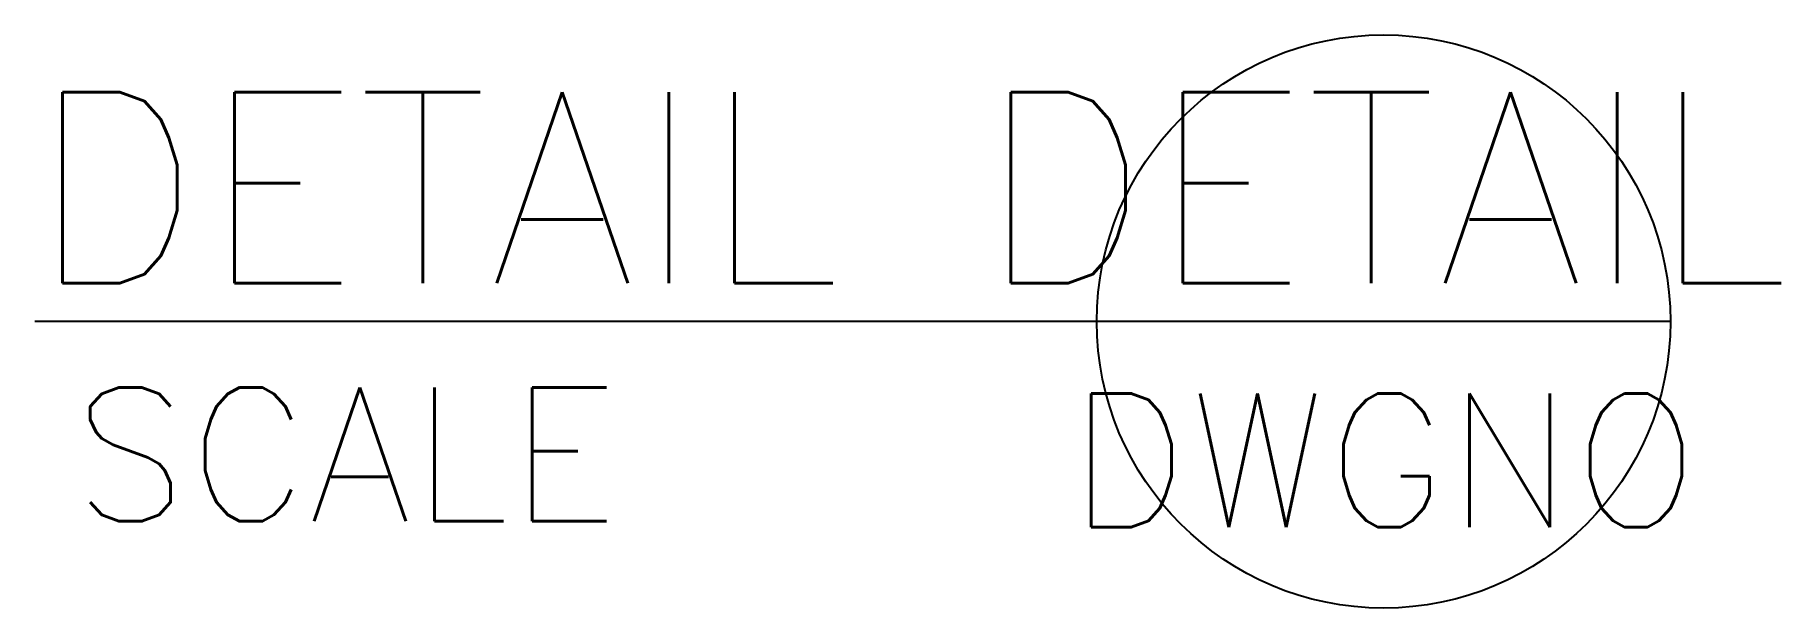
# Model space of a CAD drawing. Extents: x 342.6 to 388.2, y 326.2 to 341.2.
import ezdxf
from ezdxf.enums import TextEntityAlignment as Align

# ---------------------------------------------------------------- set-up
doc = ezdxf.new("R2010")
doc.units = 0
doc.header["$LTSCALE"] = 10
doc.layers.add('TEXT', color=7, linetype='CONTINUOUS')
doc.styles.get("Standard").update_dxf_attribs({"font": 'romans'})

msp = doc.modelspace()

# ---------------------------------------------------------------- linework, layer by layer
at = {"layer": 'TEXT', "color": 0, "linetype": 'CONTINUOUS'}
msp.add_line((385.331, 333.73), (342.565, 333.73), dxfattribs=at)
msp.add_circle((377.831, 333.73), 7.5, dxfattribs=at)

# ---------------------------------------------------------------- texts
msp.add_text('DETAIL', height=5, dxfattribs=at).set_placement((363.64, 334.73), align=Align.RIGHT)
for tag, text, height, p in [('DETAIL', '1', 5, (377.831, 334.73)), ('DWGNO', '', 3.5, (377.831, 328.349))]:
    msp.add_attdef(tag, text=text, height=height, dxfattribs=at).set_placement(p, align=Align.CENTER)
msp.add_attdef('SCALE', (343.563, 328.501), 'SCALE 1:100', height=3.5, dxfattribs=at)

doc.saveas('drawing.dxf')
